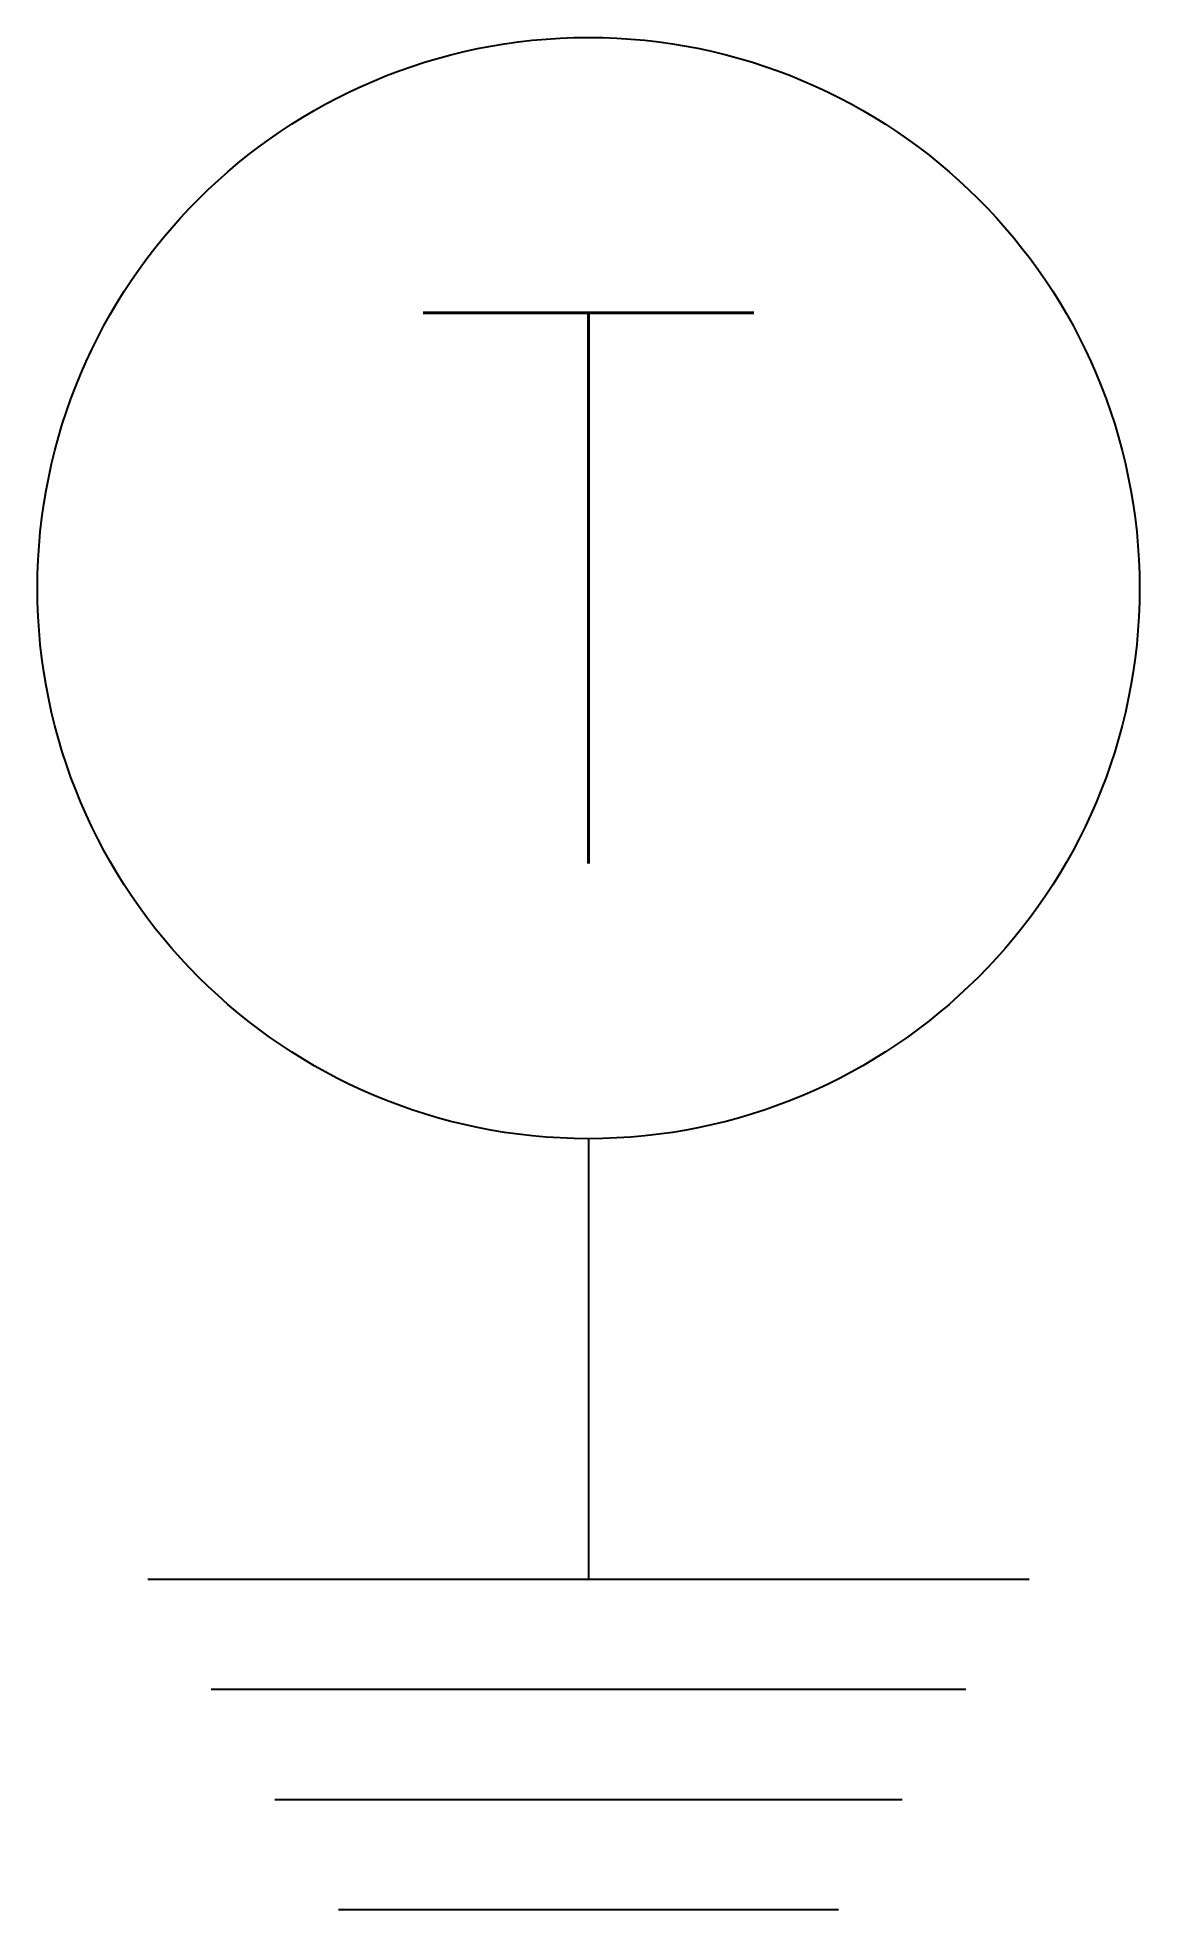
# Model space of a CAD drawing. Header units: millimetres. Extents: x -2932.411 to -2931.994, y 3730.995 to 3731.703.
import ezdxf
from ezdxf.enums import TextEntityAlignment as Align

# ---------------------------------------------------------------- set-up
doc = ezdxf.new("R2010")
doc.units = ezdxf.units.MM
doc.header["$LTSCALE"] = 10
doc.layers.add('Ele_diagramas', color=2, linetype='Continuous')
doc.styles.add('T25', font='romans.shx', dxfattribs={"height": 0.25})

msp = doc.modelspace()

# ---------------------------------------------------------------- linework, layer by layer
at = {"layer": 'Ele_diagramas', "color": 3}
for p, q in [((-2932.20223, 3731.28659), (-2932.20223, 3731.11992)), ((-2932.36889, 3731.11992), (-2932.03556, 3731.11992)), ((-2932.34484, 3731.07825), (-2932.05962, 3731.07825)), ((-2932.32078, 3731.03659), (-2932.08367, 3731.03659)), ((-2932.29673, 3730.99492), (-2932.10773, 3730.99492))]:
    msp.add_line(p, q, dxfattribs=at)
at = {"layer": 'Ele_diagramas', "color": 2}
msp.add_circle((-2932.20223, 3731.49492), 0.20833, dxfattribs=at)

# ---------------------------------------------------------------- texts
at = {"layer": 'Ele_diagramas', "color": 4, "style": 'T25'}
msp.add_text('T', height=0.20833, dxfattribs=at).set_placement((-2932.20223, 3731.49492), align=Align.MIDDLE)

doc.saveas('drawing.dxf')
